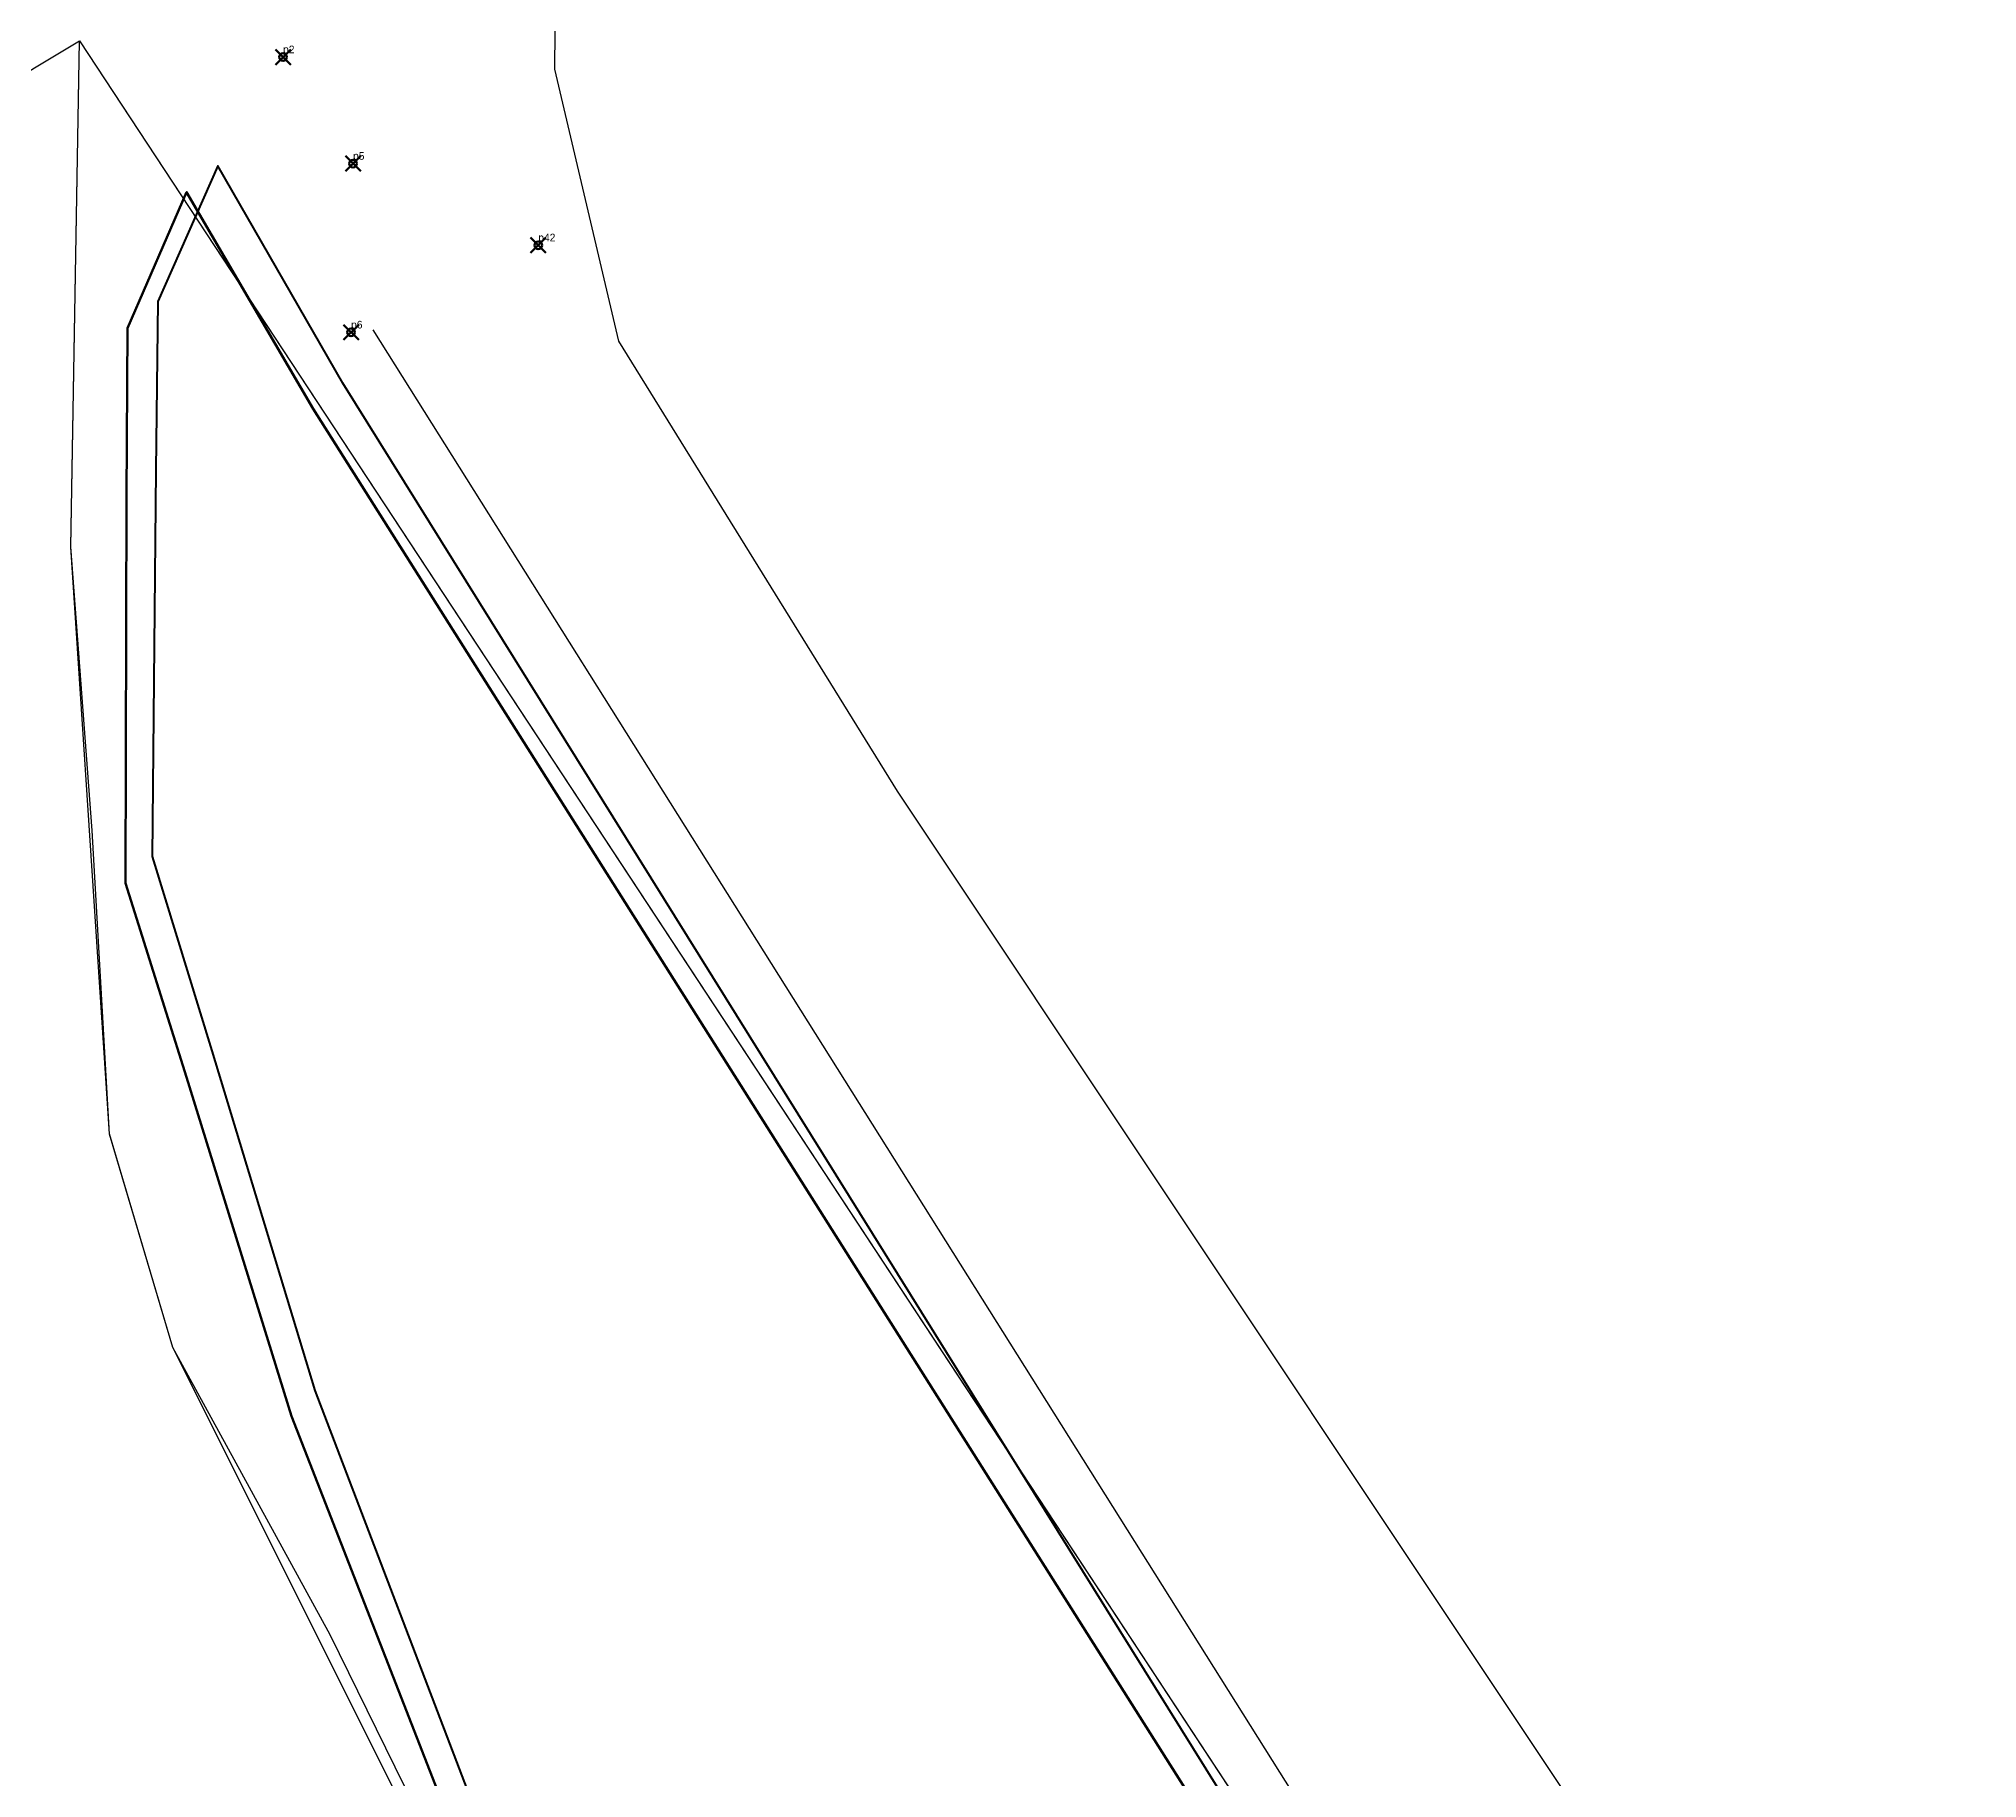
# Model space of a CAD drawing. Header units: millimetres. Extents: x 553705 to 560987, y 1303667 to 1309938.
# Drawn here: x 558459.5 to 558586, y 1305071.2 to 1305184.8 of the extents above; entities that cross this region are included whole.
import ezdxf

# ---------------------------------------------------------------- set-up
doc = ezdxf.new("R2010")
doc.units = ezdxf.units.MM
doc.header["$PDMODE"] = 35
doc.header["$PDSIZE"] = 0.5
doc.layers.add('2', color=7, linetype='Continuous')
doc.layers.add('CVL_CUADCON_TIT', color=1, linetype='Continuous')
doc.layers.add('Point', color=5, linetype='Continuous', lineweight=100)
doc.layers.add('Point_Name', color=1, linetype='Continuous', lineweight=100)
doc.styles.get("Standard").update_dxf_attribs({"font": 'TCCM____.TTF'})

msp = doc.modelspace()

# ---------------------------------------------------------------- linework, layer by layer
at = {"color": 1, "lineweight": 40}
msp.add_lwpolyline([(558641.095, 1304908.283), (558573.463, 1305011.122), (558479.314, 1305162.316), (558471.141, 1305176.517), (558467.22, 1305167.647), (558467.091, 1305156.627), (558466.861, 1305131.414), (558470.76, 1305118.716), (558477.468, 1305096.538), (558488.34, 1305068.042), (558503.642, 1305027.364), (558511.514, 1305005.532), (558533.213, 1304959.362), (558573.645, 1304880.654)], dxfattribs=at)
at = {"color": 1, "lineweight": 50}
msp.add_lwpolyline([(558640.829, 1304907.693), (558572.518, 1305010.083), (558477.372, 1305160.651), (558469.105, 1305174.798), (558465.243, 1305165.902), (558465.187, 1305154.881), (558465.123, 1305129.668), (558469.106, 1305116.996), (558475.961, 1305094.862), (558487.022, 1305066.439), (558502.591, 1305025.863), (558510.608, 1305004.084), (558532.612, 1304958.057), (558573.563, 1304879.619)], dxfattribs=at)
at = {"color": 1, "elevation": 4.021}
msp.add_lwpolyline([(558481.274, 1305165.801), (558627.48, 1304933.148), (558723.777, 1304819.472)], dxfattribs=at)
at = {"layer": '2', "color": 1, "linetype": 'Continuous'}
msp.add_line((558462.12, 1305184.674), (558579.033, 1305006.945), dxfattribs=at)
for points in [[(558552.035, 1305321.117), (558543.549, 1305293.131), (558529.97, 1305269.168), (558520.931, 1305250.821), (558511.859, 1305238.064), (558503.294, 1305225.564), (558496.768, 1305212.059), (558493.28, 1305200.35), (558493.129, 1305182.816), (558497.299, 1305165.051), (558515.513, 1305135.677), (558713.679, 1304838.21), (558735.222, 1304804.534), (558745.753, 1304785.281), (558756.062, 1304760.69), (558761.003, 1304741.405), (558764.919, 1304723.639), (558769.366, 1304702.064), (558774.009, 1304690.401), (558784.587, 1304663.271), (558790, 1304650.087), (558795.916, 1304637.923), (558802.597, 1304625.255), (558823.077, 1304599.451)], [(558260.777, 1304729.439), (558251.288, 1304744.378), (558246.098, 1304762.645), (558250.262, 1304789.097), (558255.709, 1304813.268), (558267.993, 1304841.29), (558280.813, 1304864.74), (558296.684, 1304887.954), (558308.223, 1304913.176), (558317.986, 1304937.88), (558322.438, 1304958.489), (558327.852, 1304988.25), (558333.534, 1305015.727), (558346.573, 1305045.023), (558358.882, 1305068.979), (558369.675, 1305091.402), (558384.022, 1305114.353), (558392.076, 1305127.358), (558412.021, 1305149.07), (558427.44, 1305162.625), (558444.143, 1305173.9), (558462.12, 1305184.674)], [(558528.124, 1304979.468), (558478.488, 1305080.58), (558468.214, 1305099.326), (558464.066, 1305113.279), (558462.932, 1305133.094), (558461.553, 1305151.636), (558462.12, 1305184.674)]]:
    msp.add_lwpolyline(points, dxfattribs=at)
at = {"layer": 'CVL_CUADCON_TIT', "color": 1, "lineweight": 30, "ltscale": 0.5}
msp.add_lwpolyline([(558462.119, 1305184.68), (558579.032, 1305006.947), (558634.417, 1304921.876), (558706.056, 1304810.333), (558676.706, 1304812.273), (558644.286, 1304819.063), (558611.986, 1304835.773), (558596.076, 1304823.853), (558584.966, 1304816.403), (558549.596, 1304792.413), (558539.386, 1304782.503), (558523.426, 1304773.243), (558517.826, 1304771.343), (558508.126, 1304763.213), (558502.926, 1304756.753), (558496.236, 1304749.813), (558489.196, 1304744.673), (558473.966, 1304737.433), (558379.209, 1304853.86), (558571.655, 1304878.84), (558528.009, 1304979.703), (558468.21, 1305099.338), (558464.064, 1305113.298), (558461.554, 1305151.617)], close=True, dxfattribs=at)
msp.add_lwpolyline([(558462.119, 1305184.68), (558579.032, 1305006.947), (558634.417, 1304921.876), (558706.056, 1304810.333), (558676.706, 1304812.273), (558644.286, 1304819.063), (558611.986, 1304835.773), (558596.076, 1304823.853), (558584.966, 1304816.403), (558549.596, 1304792.413), (558539.386, 1304782.503), (558523.426, 1304773.243), (558517.826, 1304771.343), (558508.126, 1304763.213), (558502.926, 1304756.753), (558496.236, 1304749.813), (558489.196, 1304744.673), (558473.966, 1304737.433), (558379.209, 1304853.86), (558571.655, 1304878.84), (558528.009, 1304979.703), (558468.21, 1305099.338), (558464.064, 1305113.298), (558461.554, 1305151.617)], close=True, dxfattribs=at)
at = {"layer": 'CVL_CUADCON_TIT', "color": 1, "lineweight": 30, "ltscale": 0.5, "flags": 128}
msp.add_lwpolyline([(558462.12, 1305184.678), (558579.033, 1305006.945), (558634.418, 1304921.874), (558708.752, 1304809.98), (558725.216, 1304777.796), (558507.959, 1304694.494), (558379.211, 1304853.857), (558571.656, 1304878.838), (558528.01, 1304979.701), (558468.211, 1305099.336), (558464.065, 1305113.296), (558461.555, 1305151.615)], close=True, dxfattribs=at)
at = {"layer": 'Point', "color": 1}
for p in [(558475.404, 1305183.614, 50.996), (558479.976, 1305176.66, 50.85), (558492.07, 1305171.329, 50.062), (558479.847, 1305165.639, 50.671)]:
    msp.add_point(p, dxfattribs=at)

# ---------------------------------------------------------------- texts
at = {"layer": 'Point_Name', "color": 1}
for s, p in [('p2', (558475.404, 1305183.864)), ('p5', (558479.976, 1305176.91)), ('p42', (558492.07, 1305171.579)), ('p6', (558479.847, 1305165.889))]:
    msp.add_text(s, height=0.5, dxfattribs=at).set_placement(p)

doc.saveas('drawing.dxf')
